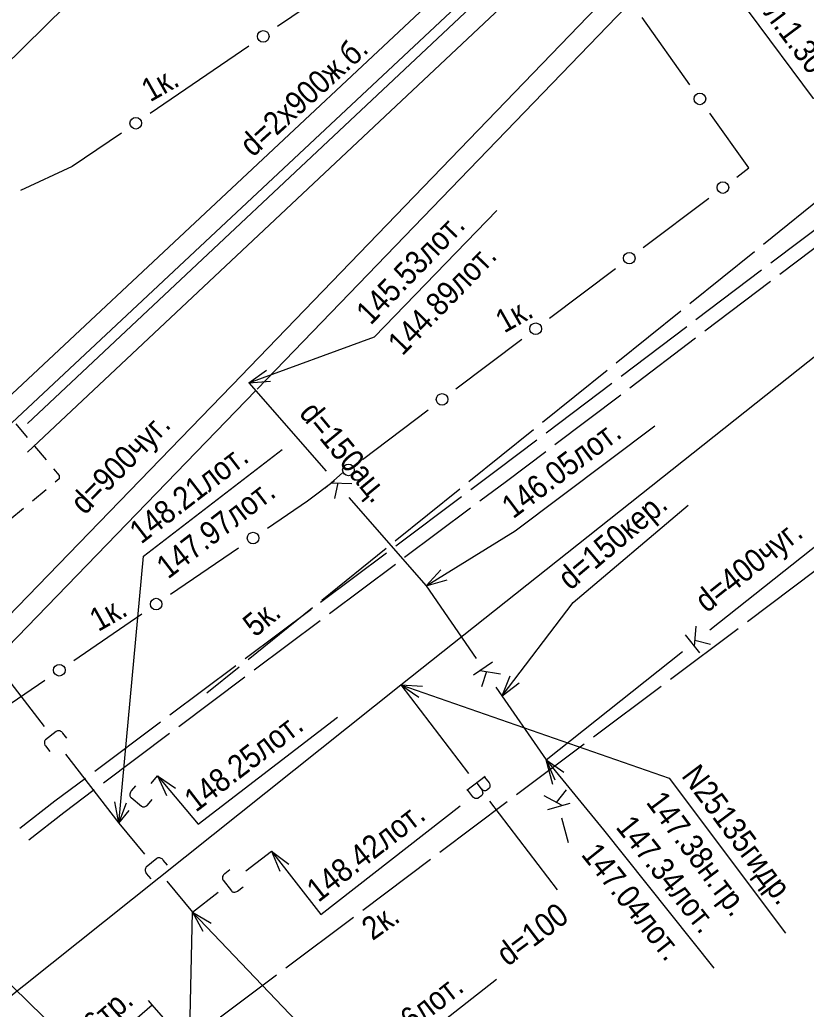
# Model space of a CAD drawing. Header units: metres. Extents: x 369 to 856, y 14070 to 14447.
# Drawn here: x 498.3 to 532.13, y 14154.68 to 14197.27 of the extents above; entities that cross this region are included whole.
import ezdxf
from ezdxf.enums import TextEntityAlignment as Align

# ---------------------------------------------------------------- set-up
doc = ezdxf.new("R2010")
doc.units = ezdxf.units.M
doc.header["$MEASUREMENT"] = 0
for name, color, linetype, lineweight in [('Водопровод', 7, 'Continuous', 25), ('Водосток', 7, 'Continuous', 25), ('Водосточный коллектор', 7, 'Continuous', 25), ('Кабели', 7, 'Continuous', 25), ('Кабель электрический', 7, 'Continuous', 25), ('Канализация самотёчная', 7, 'Continuous', 25), ('Теплосеть', 7, 'Continuous', 25)]:
    doc.layers.add(name, color=color, linetype=linetype, lineweight=lineweight)
doc.styles.add('Style-RUSSIAN_1251', font='RUSSIAN_1251.shx')
doc.styles.add('Style-RUSSIAN_1251 I 0.00000', font='RUSSIAN_1251.shx')

# ---------------------------------------------------------------- blocks, each defined once
blk = doc.blocks.new('msdElementTypeLineString_318')
at = {"layer": 'Кабель электрический', "color": 252, "linetype": 'Continuous', "lineweight": 9}
for p, q in [((0, 11.54), (1.518, 9.716)), ((1.837, 9.332), (4.872, 5.684))]:
    blk.add_line(p, q, dxfattribs=at)
at = {"layer": 'Кабель электрический', "color": 252, "linetype": 'Continuous', "lineweight": 9, "flags": 128}
for points in [[(5.192, 5.299), (6.056, 4.261), (8.305, 1.719)], [(8.637, 1.345), (9.092, 0.83), (10.559, 0.001)]]:
    blk.add_lwpolyline(points, dxfattribs=at)
blk = doc.blocks.new('msdElementTypeLineString_319')
at = {"layer": 'Кабель электрический', "color": 252, "linetype": 'Continuous', "lineweight": 9}
for p, q in [((0.001, 11.655), (1.538, 9.808)), ((1.857, 9.423), (4.931, 5.729))]:
    blk.add_line(p, q, dxfattribs=at)
at = {"layer": 'Кабель электрический', "color": 252, "linetype": 'Continuous', "lineweight": 9, "flags": 128}
for points in [[(5.251, 5.344), (6.061, 4.37), (8.407, 1.72)], [(8.738, 1.346), (9.159, 0.871), (10.698, 0)]]:
    blk.add_lwpolyline(points, dxfattribs=at)
blk = doc.blocks.new('msdElementTypeMultiLine_24')
at = {"layer": 'Кабель электрический', "color": 252, "linetype": 'Continuous', "lineweight": 9}
for name, p in [('msdElementTypeLineString_318', (0.385, 0.435)), ('msdElementTypeLineString_319', (0, 0))]:
    blk.add_blockref(name, p, dxfattribs=at)
blk = doc.blocks.new('msdElementTypeLineString_411')
at = {"layer": 'Кабели', "color": 252, "linetype": 'Continuous', "lineweight": 9}
for p, q in [((50.287, 41.101), (48.236, 43.993)), ((48.282, 34.086), (51.112, 36.222)), ((44.255, 31.047), (47.085, 33.183)), ((40.229, 28.008), (43.058, 30.143)), ((36.202, 24.968), (39.031, 27.104)), ((27.951, 19.165), (30.878, 21.164)), ((23.784, 16.32), (26.712, 18.319)), ((19.618, 13.475), (22.546, 15.474))]:
    blk.add_line(p, q, dxfattribs=at)
at = {"layer": 'Кабели', "color": 252, "linetype": 'Continuous', "lineweight": 9, "flags": 128}
for points in [[(52.309, 37.125), (52.829, 37.518), (51.155, 39.878)], [(32.117, 22.01), (33.847, 23.191), (35.005, 24.065)]]:
    blk.add_lwpolyline(points, dxfattribs=at)
at = {"layer": 'Кабели', "color": 252, "linetype": 'Continuous', "lineweight": 9}
for centre in [(50.721, 40.49), (51.71, 36.674), (47.684, 33.634), (43.657, 30.595), (39.63, 27.556), (35.603, 24.517), (31.498, 21.587), (27.331, 18.742), (23.165, 15.897)]:
    blk.add_circle(centre, 0.25, dxfattribs=at)
blk = doc.blocks.new('msdElementTypeMultiLine_101')
at = {"layer": 'Кабели', "color": 252, "linetype": 'Continuous', "lineweight": 9}
blk.add_blockref('msdElementTypeLineString_411', (0, 0), dxfattribs=at)
blk = doc.blocks.new('msdElementTypeLineString_444')
at = {"layer": 'Кабель электрический', "color": 252, "linetype": 'Continuous', "lineweight": 9}
for p, q in [((26.89, 44.225), (23.98, 42.04)), ((23.58, 41.74), (20.671, 39.555)), ((20.271, 39.255), (17.361, 37.07)), ((16.962, 36.77), (14.052, 34.585)), ((13.652, 34.284), (10.742, 32.099)), ((10.343, 31.799), (7.433, 29.614)), ((7.033, 29.314), (4.124, 27.129))]:
    blk.add_line(p, q, dxfattribs=at)
at = {"layer": 'Кабель электрический', "color": 252, "linetype": 'Continuous', "lineweight": 9, "flags": 128}
blk.add_lwpolyline([(3.724, 26.829), (1.315, 25.02), (0.987, 24.487)], dxfattribs=at)
blk = doc.blocks.new('msdElementTypeMultiLine_142')
at = {"layer": 'Кабель электрический', "color": 252, "linetype": 'Continuous', "lineweight": 9}
blk.add_blockref('msdElementTypeLineString_444', (0, 0), dxfattribs=at)
blk = doc.blocks.new('msdElementTypeLineString_445')
at = {"layer": 'Канализация самотёчная', "color": 252, "linetype": 'Continuous', "lineweight": 9}
blk.add_line((0, 0), (25.97, 24.346), dxfattribs=at)
blk = doc.blocks.new('msdElementTypeLineString_446')
at = {"layer": 'Канализация самотёчная', "color": 252, "linetype": 'Continuous', "lineweight": 9}
blk.add_line((0, 0), (26.278, 24.635), dxfattribs=at)
blk = doc.blocks.new('msdElementTypeMultiLine_144')
at = {"layer": 'Канализация самотёчная', "color": 252, "linetype": 'Continuous', "lineweight": 9}
for name, p in [('msdElementTypeLineString_445', (0.506, 1.234)), ('msdElementTypeLineString_446', (0.506, 0))]:
    blk.add_blockref(name, p, dxfattribs=at)
blk = doc.blocks.new('msdElementTypeLineString_448')
at = {"layer": 'Канализация самотёчная', "color": 252, "linetype": 'Continuous', "lineweight": 9}
blk.add_line((0.001, 0.001), (26.092, 24.529), dxfattribs=at)
blk = doc.blocks.new('msdElementTypeLineString_449')
at = {"layer": 'Канализация самотёчная', "color": 252, "linetype": 'Continuous', "lineweight": 9}
blk.add_line((0.001, 0), (26.401, 24.818), dxfattribs=at)
blk = doc.blocks.new('msdElementTypeMultiLine_145')
at = {"layer": 'Канализация самотёчная', "color": 252, "linetype": 'Continuous', "lineweight": 9}
for name, p in [('msdElementTypeLineString_448', (0.506, 1.235)), ('msdElementTypeLineString_449', (0.506, 0))]:
    blk.add_blockref(name, p, dxfattribs=at)
blk = doc.blocks.new('msdElementTypeShape_46')
at = {"layer": 'Канализация самотёчная', "color": 252, "linetype": 'Continuous', "lineweight": 9}
for p, q in [((2.554, 6.495), (3.14, 6.985)), ((3.504, 7.084), (3.997, 6.501)), ((1.586, 5.684), (2.171, 6.174)), ((0.617, 4.873), (1.202, 5.363)), ((5.134, 5.153), (5.627, 4.57)), ((5.95, 4.188), (6.442, 3.604)), ((1.113, 3.04), (0.62, 3.623)), ((6.765, 3.222), (7.011, 2.931)), ((6.442, 2.315), (5.856, 1.824)), ((5.473, 1.503), (4.888, 1.013)), ((3.558, 0.144), (3.066, 0.727)), ((4.504, 0.692), (3.919, 0.202))]:
    blk.add_line(p, q, dxfattribs=at)
at = {"layer": 'Канализация самотёчная', "color": 252, "linetype": 'Continuous', "lineweight": 9, "flags": 128}
for points in [[(4.319, 6.119), (4.75, 5.608), (4.812, 5.535)], [(0.297, 4.005), (0.001, 4.357), (0.233, 4.552)], [(1.928, 2.075), (1.623, 2.436), (1.435, 2.658)], [(7.011, 2.931), (7.011, 2.791), (6.825, 2.636)], [(2.743, 1.109), (2.626, 1.248), (2.25, 1.693)]]:
    blk.add_lwpolyline(points, dxfattribs=at)
blk = doc.blocks.new('msdElementTypeLine_141')
at = {"layer": 'Кабель электрический', "color": 252, "linetype": 'Continuous', "lineweight": 9}
for p, q in [((0.125, 0.692), (-0.039, 0.881)), ((0.617, 0.126), (0.125, 0.692)), ((0.78, -0.063), (0.616, 0.126))]:
    blk.add_line(p, q, dxfattribs=at)
blk = doc.blocks.new('msdElementTypeLine_142')
at = {"layer": 'Кабель электрический', "color": 252, "linetype": 'Continuous', "lineweight": 9}
for p, q in [((0.125, 0.692), (-0.039, 0.881)), ((0.617, 0.126), (0.125, 0.692)), ((0.78, -0.063), (0.616, 0.126))]:
    blk.add_line(p, q, dxfattribs=at)
blk = doc.blocks.new('msdElementTypeMultiLine_174')
at = {"layer": 'Кабель электрический', "color": 252, "linetype": 'Continuous', "lineweight": 9, "flags": 128}
for points in [[(0.125, 0.692), (0.785, 1.264), (1.777, 2.124), (5.027, 4.941)], [(0.617, 0.126), (1.277, 0.698), (2.269, 1.558), (5.519, 4.375)]]:
    blk.add_lwpolyline(points, dxfattribs=at)
at = {"layer": 'Кабель электрический', "color": 252, "linetype": 'Continuous', "lineweight": 9}
for name, p in [('msdElementTypeLine_141', (4.902, 4.249)), ('msdElementTypeLine_142', (0, 0))]:
    blk.add_blockref(name, p, dxfattribs=at)
blk = doc.blocks.new('msdElementTypeLineString_479')
at = {"layer": 'Кабель электрический', "color": 252, "linetype": 'Continuous', "lineweight": 9}
for p, q in [((40.483, 30.709), (43.309, 32.849)), ((37.258, 28.267), (40.084, 30.407)), ((34.034, 25.825), (36.86, 27.965)), ((30.809, 23.383), (33.635, 25.523)), ((24.342, 18.522), (27.179, 20.647)), ((21.105, 16.097), (23.942, 18.222)), ((17.867, 13.672), (20.704, 15.797)), ((14.629, 11.247), (17.467, 13.372)), ((11.392, 8.822), (14.229, 10.947))]:
    blk.add_line(p, q, dxfattribs=at)
at = {"layer": 'Кабель электрический', "color": 252, "linetype": 'Continuous', "lineweight": 9, "flags": 128}
for points in [[(27.58, 20.947), (28.727, 21.806), (30.41, 23.081)], [(8.176, 6.368), (9.682, 7.541), (10.991, 8.522)]]:
    blk.add_lwpolyline(points, dxfattribs=at)
blk = doc.blocks.new('msdElementTypeLineString_480')
at = {"layer": 'Кабель электрический', "color": 252, "linetype": 'Continuous', "lineweight": 9}
for p, q in [((40.484, 30.709), (43.31, 32.85)), ((37.259, 28.267), (40.085, 30.407)), ((34.034, 25.825), (36.86, 27.965)), ((30.809, 23.383), (33.636, 25.523)), ((24.342, 18.522), (27.18, 20.647)), ((21.105, 16.097), (23.942, 18.222)), ((17.867, 13.672), (20.705, 15.797)), ((14.629, 11.246), (17.467, 13.372)), ((11.392, 8.822), (14.229, 10.947))]:
    blk.add_line(p, q, dxfattribs=at)
at = {"layer": 'Кабель электрический', "color": 252, "linetype": 'Continuous', "lineweight": 9, "flags": 128}
for points in [[(27.58, 20.947), (28.719, 21.8), (30.411, 23.081)], [(8.176, 6.368), (9.676, 7.537), (10.991, 8.522)]]:
    blk.add_lwpolyline(points, dxfattribs=at)
blk = doc.blocks.new('msdElementTypeMultiLine_175')
at = {"layer": 'Кабель электрический', "color": 252, "linetype": 'Continuous', "lineweight": 9}
for name, p in [('msdElementTypeLineString_479', (0, 0.492)), ('msdElementTypeLineString_480', (0.384, 0))]:
    blk.add_blockref(name, p, dxfattribs=at)
blk = doc.blocks.new('msdElementTypeLineString_555')
at = {"layer": 'Кабель электрический', "color": 252, "linetype": 'Continuous', "lineweight": 9}
for p, q in [((26.727, 21.545), (23.949, 19.306)), ((23.56, 18.992), (20.782, 16.753)), ((20.393, 16.439), (17.615, 14.199)), ((17.226, 13.886), (14.448, 11.646)), ((14.058, 11.333), (11.281, 9.093)), ((10.891, 8.779), (8.113, 6.54)), ((7.724, 6.226), (4.946, 3.987)), ((4.557, 3.673), (1.779, 1.434)), ((1.39, 1.12), (0.001, 0))]:
    blk.add_line(p, q, dxfattribs=at)
blk = doc.blocks.new('msdElementTypeMultiLine_249')
at = {"layer": 'Кабель электрический', "color": 252, "linetype": 'Continuous', "lineweight": 9}
blk.add_blockref('msdElementTypeLineString_555', (0, 0), dxfattribs=at)
blk = doc.blocks.new('msdElementTypeLineString_561')
at = {"layer": 'Кабели', "color": 252, "linetype": 'Continuous', "lineweight": 9}
for p, q in [((11.216, 7.725), (9.094, 6.279)), ((7.855, 5.434), (3.611, 2.541)), ((2.372, 1.696), (0.25, 0.25))]:
    blk.add_line(p, q, dxfattribs=at)
for centre in [(8.475, 5.856), (2.992, 2.119)]:
    blk.add_circle(centre, 0.25, dxfattribs=at)
blk = doc.blocks.new('msdElementTypeMultiLine_253')
at = {"layer": 'Кабели', "color": 252, "linetype": 'Continuous', "lineweight": 9}
blk.add_blockref('msdElementTypeLineString_561', (0, 0), dxfattribs=at)
blk = doc.blocks.new('msdElementTypeLineString_644')
at = {"layer": 'Водосток', "color": 252, "linetype": 'Continuous', "lineweight": 9}
for p, q in [((0.001, 7.116), (2.289, 4.152)), ((3.206, 2.964), (5.494, 0))]:
    blk.add_line(p, q, dxfattribs=at)
blk = doc.blocks.new('msdElementTypeMultiLine_312')
at = {"layer": 'Водосток', "color": 252, "linetype": 'Continuous', "lineweight": 9, "flags": 128}
blk.add_lwpolyline([(3.726, 4.117), (3.556, 4.337), (3.531, 4.367), (3.507, 4.386), (3.473, 4.412), (3.436, 4.429), (3.402, 4.439), (3.363, 4.44), (3.325, 4.437), (3.299, 4.426), (3.275, 4.413), (2.812, 4.055), (2.795, 4.036), (2.782, 4.018), (2.771, 3.992), (2.766, 3.968), (2.762, 3.936), (2.761, 3.903), (2.77, 3.869), (2.785, 3.823), (2.804, 3.791), (2.993, 3.546)], dxfattribs=at)
at = {"layer": 'Водосток', "color": 252, "linetype": 'Continuous', "lineweight": 9}
blk.add_blockref('msdElementTypeLineString_644', (0.467, 0.467), dxfattribs=at)
blk = doc.blocks.new('msdElementTypeLineString_762')
at = {"layer": 'Водосток', "color": 252, "linetype": 'Continuous', "lineweight": 9}
for p, q in [((1.396, 1.701), (1.668, 2.033)), ((0.001, 0), (0.445, 0.541))]:
    blk.add_line(p, q, dxfattribs=at)
blk = doc.blocks.new('msdElementTypeMultiLine_387')
at = {"layer": 'Водосток', "color": 252, "linetype": 'Continuous', "lineweight": 9, "flags": 128}
blk.add_lwpolyline([(1.183, 2.066), (1.007, 1.851), (0.984, 1.82), (0.97, 1.792), (0.953, 1.753), (0.944, 1.713), (0.942, 1.678), (0.949, 1.64), (0.961, 1.604), (0.978, 1.581), (0.996, 1.56), (1.449, 1.189), (1.471, 1.177), (1.491, 1.169), (1.52, 1.163), (1.544, 1.164), (1.576, 1.167), (1.608, 1.174), (1.639, 1.19), (1.681, 1.215), (1.708, 1.241), (1.904, 1.48)], dxfattribs=at)
at = {"layer": 'Водосток', "color": 252, "linetype": 'Continuous', "lineweight": 9}
blk.add_blockref('msdElementTypeLineString_762', (0.467, 0.467), dxfattribs=at)
blk = doc.blocks.new('msdElementTypeLineString_763')
at = {"layer": 'Водосток', "color": 252, "linetype": 'Continuous', "lineweight": 9}
for p, q in [((0.001, 3.838), (1.11, 2.497)), ((2.067, 1.341), (3.176, 0))]:
    blk.add_line(p, q, dxfattribs=at)
blk = doc.blocks.new('msdElementTypeMultiLine_388')
at = {"layer": 'Водосток', "color": 252, "linetype": 'Continuous', "lineweight": 9, "flags": 128}
blk.add_lwpolyline([(2.563, 2.496), (2.386, 2.709), (2.36, 2.738), (2.336, 2.757), (2.3, 2.781), (2.263, 2.798), (2.229, 2.806), (2.19, 2.806), (2.152, 2.802), (2.127, 2.789), (2.103, 2.775), (1.652, 2.402), (1.635, 2.383), (1.624, 2.364), (1.613, 2.338), (1.609, 2.314), (1.606, 2.281), (1.606, 2.249), (1.616, 2.215), (1.633, 2.17), (1.653, 2.138), (1.85, 1.9)], dxfattribs=at)
at = {"layer": 'Водосток', "color": 252, "linetype": 'Continuous', "lineweight": 9}
blk.add_blockref('msdElementTypeLineString_763', (0.467, 0.467), dxfattribs=at)
blk = doc.blocks.new('msdElementTypeLineString_767')
at = {"layer": 'Водопровод', "color": 252, "linetype": 'Continuous', "lineweight": 9}
blk.add_line((0.001, 0), (26.391, 20.965), dxfattribs=at)
blk = doc.blocks.new('msdElementTypeMultiLine_391')
at = {"layer": 'Водопровод', "color": 252, "linetype": 'Continuous', "lineweight": 9}
blk.add_blockref('msdElementTypeLineString_767', (0.5, 0.5), dxfattribs=at)
blk = doc.blocks.new('msdElementTypeLineString_774')
at = {"layer": 'Водосток', "color": 252, "linetype": 'Continuous', "lineweight": 9}
for p, q in [((0.196, 8.151), (0.356, 14.803)), ((0, 0), (0.16, 6.652))]:
    blk.add_line(p, q, dxfattribs=at)
blk = doc.blocks.new('msdElementTypeMultiLine_397')
at = {"layer": 'Водосток', "color": 252, "linetype": 'Continuous', "lineweight": 9, "flags": 128}
blk.add_lwpolyline([(0.19, 8.119), (0.183, 7.841), (0.184, 7.802), (0.191, 7.772), (0.201, 7.731), (0.218, 7.694), (0.238, 7.666), (0.268, 7.64), (0.299, 7.618), (0.327, 7.611), (0.354, 7.605), (0.939, 7.591), (0.964, 7.595), (0.985, 7.602), (1.011, 7.615), (1.029, 7.631), (1.053, 7.653), (1.074, 7.678), (1.089, 7.709), (1.106, 7.755), (1.111, 7.792), (1.119, 8.101)], dxfattribs=at)
at = {"layer": 'Водосток', "color": 252, "linetype": 'Continuous', "lineweight": 9}
blk.add_blockref('msdElementTypeLineString_774', (0.467, 0.467), dxfattribs=at)
blk = doc.blocks.new('msdElementTypeLineString_775')
at = {"layer": 'Водосток', "color": 252, "linetype": 'Continuous', "lineweight": 9}
for p, q in [((2.293, 1.773), (3.399, 2.629)), ((0.001, 0), (1.107, 0.856))]:
    blk.add_line(p, q, dxfattribs=at)
blk = doc.blocks.new('msdElementTypeMultiLine_398')
at = {"layer": 'Водосток', "color": 252, "linetype": 'Continuous', "lineweight": 9, "flags": 128}
blk.add_lwpolyline([(2.074, 2.293), (1.855, 2.123), (1.825, 2.097), (1.806, 2.073), (1.78, 2.039), (1.762, 2.002), (1.753, 1.969), (1.751, 1.93), (1.755, 1.892), (1.766, 1.866), (1.779, 1.841), (2.137, 1.379), (2.156, 1.362), (2.174, 1.349), (2.201, 1.338), (2.225, 1.333), (2.257, 1.329), (2.29, 1.328), (2.323, 1.337), (2.369, 1.352), (2.401, 1.371), (2.646, 1.561)], dxfattribs=at)
at = {"layer": 'Водосток', "color": 252, "linetype": 'Continuous', "lineweight": 9}
blk.add_blockref('msdElementTypeLineString_775', (0.467, 0.467), dxfattribs=at)
blk = doc.blocks.new('msdElementTypeLineString_776')
at = {"layer": 'Водопровод', "color": 252, "linetype": 'Continuous', "lineweight": 9}
for p, q in [((0.001, 8.833), (2.907, 5.014)), ((3.816, 3.82), (6.722, 0.001))]:
    blk.add_line(p, q, dxfattribs=at)
blk = doc.blocks.new('msdElementTypeLineString_777')
at = {"layer": 'Водопровод', "color": 252, "linetype": 'Continuous', "lineweight": 9}
for p, q in [((4.131, 5.384), (3.337, 4.78)), ((3.363, 4.8), (3.583, 4.511)), ((3.762, 5.103), (3.956, 4.847))]:
    blk.add_line(p, q, dxfattribs=at)
at = {"layer": 'Водопровод', "color": 252, "linetype": 'Continuous', "lineweight": 9, "flags": 128}
blk.add_lwpolyline([(4.102, 5.362), (4.295, 5.108), (4.309, 5.081), (4.324, 5.029), (4.33, 4.975), (4.33, 4.951), (4.325, 4.927), (4.315, 4.9), (4.299, 4.872), (4.289, 4.86), (4.197, 4.79), (4.176, 4.78), (4.144, 4.773), (4.119, 4.772), (4.092, 4.773), (4.059, 4.783), (4.023, 4.8), (3.993, 4.817), (3.956, 4.847), (3.977, 4.814), (3.994, 4.785), (4.012, 4.737), (4.016, 4.704), (4.018, 4.67), (4.011, 4.627), (3.995, 4.589), (3.976, 4.562), (3.824, 4.447), (3.807, 4.439), (3.78, 4.432), (3.743, 4.43), (3.702, 4.438), (3.67, 4.449), (3.625, 4.474), (3.601, 4.491), (3.583, 4.511)], dxfattribs=at)
blk = doc.blocks.new('msdElementTypeMultiLine_399')
at = {"layer": 'Водопровод', "color": 252, "linetype": 'Continuous', "lineweight": 9}
for name, p in [('msdElementTypeLineString_776', (0.5, 0.5)), ('msdElementTypeLineString_777', (0, 0))]:
    blk.add_blockref(name, p, dxfattribs=at)
blk = doc.blocks.new('msdElementTypeLineString_778')
at = {"layer": 'Водопровод', "color": 252, "linetype": 'Continuous', "lineweight": 9}
blk.add_line((35.696, 28.485), (70.22, 56.034), dxfattribs=at)
blk = doc.blocks.new('msdElementTypeMultiLine_400')
at = {"layer": 'Водопровод', "color": 252, "linetype": 'Continuous', "lineweight": 9}
blk.add_blockref('msdElementTypeLineString_778', (0.5, 0.5), dxfattribs=at)
blk = doc.blocks.new('msdElementTypeLineString_780')
at = {"layer": 'Канализация самотёчная', "color": 252, "linetype": 'Continuous', "lineweight": 9}
for p, q in [((0.001, 8.739), (3.322, 4.934)), ((4.309, 3.805), (7.63, 0))]:
    blk.add_line(p, q, dxfattribs=at)
blk = doc.blocks.new('msdElementTypeLineString_781')
at = {"layer": 'Канализация самотёчная', "color": 252, "linetype": 'Continuous', "lineweight": 9}
for p, q in [((4.54, 5.361), (3.794, 4.709)), ((4.06, 4.941), (4.935, 4.908)), ((4.338, 4.931), (4.189, 4.257))]:
    blk.add_line(p, q, dxfattribs=at)
blk = doc.blocks.new('msdElementTypeMultiLine_401')
at = {"layer": 'Канализация самотёчная', "color": 252, "linetype": 'Continuous', "lineweight": 9}
for name, p in [('msdElementTypeLineString_780', (0.506, 0.506)), ('msdElementTypeLineString_781', (0, 0))]:
    blk.add_blockref(name, p, dxfattribs=at)
blk = doc.blocks.new('msdElementTypeLineString_782')
at = {"layer": 'Канализация самотёчная', "color": 252, "linetype": 'Continuous', "lineweight": 9}
for p, q in [((0.001, 7.494), (2.154, 4.365)), ((3.004, 3.129), (5.157, 0))]:
    blk.add_line(p, q, dxfattribs=at)
blk = doc.blocks.new('msdElementTypeLineString_783')
at = {"layer": 'Канализация самотёчная', "color": 252, "linetype": 'Continuous', "lineweight": 9}
for p, q in [((3.358, 4.71), (2.542, 4.148)), ((2.833, 4.349), (3.699, 4.215)), ((3.107, 4.306), (2.882, 3.654))]:
    blk.add_line(p, q, dxfattribs=at)
blk = doc.blocks.new('msdElementTypeMultiLine_402')
at = {"layer": 'Канализация самотёчная', "color": 252, "linetype": 'Continuous', "lineweight": 9}
for name, p in [('msdElementTypeLineString_782', (0.506, 0.506)), ('msdElementTypeLineString_783', (0, 0))]:
    blk.add_blockref(name, p, dxfattribs=at)
blk = doc.blocks.new('msdElementTypeLineString_784')
at = {"layer": 'Канализация самотёчная', "color": 252, "linetype": 'Continuous', "lineweight": 9}
for p, q in [((19.963, 20.62), (38.882, 40.162)), ((0, 0.001), (18.92, 19.543))]:
    blk.add_line(p, q, dxfattribs=at)
blk = doc.blocks.new('msdElementTypeLineString_785')
at = {"layer": 'Канализация самотёчная', "color": 252, "linetype": 'Continuous', "lineweight": 9}
for p, q in [((19.943, 20.6), (38.843, 40.122)), ((0, 0.001), (18.9, 19.522))]:
    blk.add_line(p, q, dxfattribs=at)
blk = doc.blocks.new('msdElementTypeLineString_786')
at = {"layer": 'Канализация самотёчная', "color": 252, "linetype": 'Continuous', "lineweight": 9}
for p, q in [((19.894, 20.311), (19.854, 21.186)), ((19.436, 20.755), (20.148, 20.066)), ((19.881, 20.589), (20.565, 20.497))]:
    blk.add_line(p, q, dxfattribs=at)
blk = doc.blocks.new('msdElementTypeMultiLine_403')
at = {"layer": 'Канализация самотёчная', "color": 252, "linetype": 'Continuous', "lineweight": 9}
for name, p in [('msdElementTypeLineString_784', (0.183, 0.819)), ('msdElementTypeLineString_785', (0.83, 0.193)), ('msdElementTypeLineString_786', (0, 0))]:
    blk.add_blockref(name, p, dxfattribs=at)
blk = doc.blocks.new('msdElementTypeLineString_787')
at = {"layer": 'Канализация самотёчная', "color": 252, "linetype": 'Continuous', "lineweight": 9}
for p, q in [((19.322, 20.037), (37.602, 38.995)), ((0, 0), (18.28, 18.958))]:
    blk.add_line(p, q, dxfattribs=at)
blk = doc.blocks.new('msdElementTypeLineString_788')
at = {"layer": 'Канализация самотёчная', "color": 252, "linetype": 'Continuous', "lineweight": 9}
for p, q in [((19.311, 20.026), (37.58, 38.972)), ((0.001, 0.001), (18.27, 18.947))]:
    blk.add_line(p, q, dxfattribs=at)
blk = doc.blocks.new('msdElementTypeLineString_789')
at = {"layer": 'Канализация самотёчная', "color": 252, "linetype": 'Continuous', "lineweight": 9}
for p, q in [((19.259, 19.732), (19.217, 20.606)), ((18.8, 20.174), (19.513, 19.487)), ((19.246, 20.009), (19.929, 19.918))]:
    blk.add_line(p, q, dxfattribs=at)
blk = doc.blocks.new('msdElementTypeMultiLine_404')
at = {"layer": 'Канализация самотёчная', "color": 252, "linetype": 'Continuous', "lineweight": 9}
for name, p in [('msdElementTypeLineString_787', (0.145, 0.779)), ('msdElementTypeLineString_788', (0.868, 0.232)), ('msdElementTypeLineString_789', (0, 0))]:
    blk.add_blockref(name, p, dxfattribs=at)
blk = doc.blocks.new('msdElementTypeLineString_802')
at = {"layer": 'Канализация самотёчная', "color": 252, "linetype": 'Continuous', "lineweight": 9}
for p, q in [((7.049, 5.602), (12.923, 10.271)), ((0.001, 0), (5.875, 4.669))]:
    blk.add_line(p, q, dxfattribs=at)
blk = doc.blocks.new('msdElementTypeLineString_803')
at = {"layer": 'Канализация самотёчная', "color": 252, "linetype": 'Continuous', "lineweight": 9}
for p, q in [((6.89, 5.384), (6.964, 6.256)), ((6.493, 5.883), (7.11, 5.107)), ((6.913, 5.66), (7.579, 5.48))]:
    blk.add_line(p, q, dxfattribs=at)
blk = doc.blocks.new('msdElementTypeMultiLine_411')
at = {"layer": 'Канализация самотёчная', "color": 252, "linetype": 'Continuous', "lineweight": 9}
for name, p in [('msdElementTypeLineString_802', (0.506, 0.506)), ('msdElementTypeLineString_803', (0, 0))]:
    blk.add_blockref(name, p, dxfattribs=at)
blk = doc.blocks.new('msdElementTypeLineString_804')
at = {"layer": 'Канализация самотёчная', "color": 252, "linetype": 'Continuous', "lineweight": 9}
for p, q in [((0.291, 2.514), (0.001, 3.579)), ((0.974, 0.001), (0.684, 1.066))]:
    blk.add_line(p, q, dxfattribs=at)
blk = doc.blocks.new('msdElementTypeLineString_805')
at = {"layer": 'Канализация самотёчная', "color": 252, "linetype": 'Continuous', "lineweight": 9}
for p, q in [((0.955, 2.253), (1.383, 2.794)), ((1.2, 2.122), (0.427, 2.535)), ((0.584, 1.955), (1.54, 2.215))]:
    blk.add_line(p, q, dxfattribs=at)
blk = doc.blocks.new('msdElementTypeMultiLine_412')
at = {"layer": 'Канализация самотёчная', "color": 252, "linetype": 'Continuous', "lineweight": 9}
for name, p in [('msdElementTypeLineString_804', (0.506, 0.506)), ('msdElementTypeLineString_805', (0, 0))]:
    blk.add_blockref(name, p, dxfattribs=at)
blk = doc.blocks.new('msdElementTypeLineString_829')
at = {"layer": 'Водопровод', "color": 252, "linetype": 'Continuous', "lineweight": 9}
for p, q in [((0.001, 16.388), (7.869, 8.717)), ((8.943, 7.67), (16.811, 0)), ((19.963, 2.435), (21.927, 3.952)), ((16.811, 0), (18.776, 1.518))]:
    blk.add_line(p, q, dxfattribs=at)
blk = doc.blocks.new('msdElementTypeLineString_830')
at = {"layer": 'Водопровод', "color": 252, "linetype": 'Continuous', "lineweight": 9}
for p, q in [((9.104, 9.195), (8.408, 8.481)), ((8.78, 8.863), (9.01, 8.639)), ((8.43, 8.505), (8.69, 8.252)), ((19.4, 2.742), (20.01, 1.953)), ((19.684, 2.375), (19.938, 2.572)), ((19.99, 1.979), (20.277, 2.2))]:
    blk.add_line(p, q, dxfattribs=at)
at = {"layer": 'Водопровод', "color": 252, "linetype": 'Continuous', "lineweight": 9, "flags": 128}
for points in [[(9.079, 9.169), (9.307, 8.947), (9.324, 8.922), (9.347, 8.873), (9.361, 8.821), (9.364, 8.797), (9.363, 8.772), (9.357, 8.744), (9.345, 8.713), (9.338, 8.7), (9.257, 8.617), (9.237, 8.605), (9.207, 8.593), (9.182, 8.589), (9.156, 8.586), (9.121, 8.59), (9.083, 8.602), (9.051, 8.615), (9.01, 8.639), (9.035, 8.609), (9.057, 8.583), (9.081, 8.538), (9.091, 8.506), (9.098, 8.473), (9.097, 8.429), (9.087, 8.389), (9.071, 8.36), (8.938, 8.224), (8.923, 8.213), (8.896, 8.202), (8.861, 8.195), (8.819, 8.197), (8.785, 8.203), (8.738, 8.221), (8.711, 8.234), (8.69, 8.252)], [(19.423, 2.713), (19.675, 2.908), (19.702, 2.922), (19.753, 2.938), (19.807, 2.945), (19.831, 2.944), (19.856, 2.94), (19.883, 2.93), (19.911, 2.914), (19.923, 2.904), (19.994, 2.813), (20.003, 2.792), (20.011, 2.76), (20.012, 2.735), (20.011, 2.708), (20.002, 2.675), (19.985, 2.638), (19.968, 2.609), (19.938, 2.572), (19.971, 2.592), (20, 2.61), (20.047, 2.628), (20.081, 2.633), (20.115, 2.635), (20.158, 2.628), (20.196, 2.612), (20.223, 2.593), (20.339, 2.442), (20.348, 2.425), (20.355, 2.398), (20.357, 2.362), (20.349, 2.32), (20.338, 2.288), (20.314, 2.243), (20.297, 2.219), (20.277, 2.2)]]:
    blk.add_lwpolyline(points, dxfattribs=at)
blk = doc.blocks.new('msdElementTypeMultiLine_434')
at = {"layer": 'Водопровод', "color": 252, "linetype": 'Continuous', "lineweight": 9}
for name, p in [('msdElementTypeLineString_829', (0.5, 0.5)), ('msdElementTypeLineString_830', (0, 0))]:
    blk.add_blockref(name, p, dxfattribs=at)
blk = doc.blocks.new('msdElementTypeLineString_880')
at = {"layer": 'Теплосеть', "color": 252, "linetype": 'Continuous', "lineweight": 9}
for p, q in [((0.05, 36.262), (1.437, 34.895)), ((2.505, 33.842), (5.278, 31.107)), ((6.346, 30.054), (9.12, 27.319)), ((10.188, 26.266), (12.961, 23.531)), ((14.029, 22.478), (16.802, 19.744)), ((17.871, 18.69), (20.644, 15.956)), ((21.712, 14.903), (24.485, 12.168)), ((25.553, 11.115), (28.327, 8.38)), ((29.395, 7.327), (32.168, 4.593)), ((41.524, 3.414), (43.113, 4.54)), ((33.236, 3.539), (36.01, 0.805)), ((37.122, 0.296), (40.3, 2.547))]:
    blk.add_line(p, q, dxfattribs=at)
for centre in [(1.971, 34.368), (5.812, 30.58), (9.654, 26.793), (13.495, 23.005), (17.336, 19.217), (21.178, 15.429), (25.019, 11.642), (28.861, 7.854), (32.702, 4.066), (40.912, 2.981), (36.544, 0.278)]:
    blk.add_circle(centre, 0.05, dxfattribs=at)
blk = doc.blocks.new('msdElementTypeMultiLine_476')
at = {"layer": 'Теплосеть', "color": 252, "linetype": 'Continuous', "lineweight": 9, "flags": 128}
for points in [[(0.788, 37.177), (37.172, 1.301), (43.168, 5.549)], [(0, 36.549), (37.066, 0.001), (43.746, 4.733)]]:
    blk.add_lwpolyline(points, dxfattribs=at)
at = {"layer": 'Теплосеть', "color": 252, "linetype": 'Continuous', "lineweight": 9}
blk.add_blockref('msdElementTypeLineString_880', (0.344, 0.601), dxfattribs=at)
blk = doc.blocks.new('msdElementTypeLineString_972')
at = {"layer": 'Кабели', "color": 252, "linetype": 'Continuous', "lineweight": 9}
for p, q in [((18.49, 5.342), (16.277, 4.316)), ((2.648, 0.7), (0.25, 0.251))]:
    blk.add_line(p, q, dxfattribs=at)
at = {"layer": 'Кабели', "color": 252, "linetype": 'Continuous', "lineweight": 9, "flags": 128}
for points in [[(14.916, 3.685), (11.17, 1.949), (10.422, 1.905)], [(8.924, 1.818), (8.475, 1.792), (4.122, 0.976)]]:
    blk.add_lwpolyline(points, dxfattribs=at)
at = {"layer": 'Кабели', "color": 252, "linetype": 'Continuous', "lineweight": 9}
for centre in [(15.596, 4.001), (9.673, 1.862), (3.385, 0.838)]:
    blk.add_circle(centre, 0.25, dxfattribs=at)
blk = doc.blocks.new('msdElementTypeMultiLine_551')
at = {"layer": 'Кабели', "color": 252, "linetype": 'Continuous', "lineweight": 9}
blk.add_blockref('msdElementTypeLineString_972', (0, 0), dxfattribs=at)
blk = doc.blocks.new('DIMTXT_90')
at = {"layer": 'Канализация самотёчная', "color": 252, "linetype": 'Continuous', "lineweight": 9}
for q in [(0.345, 0.868), (0.743, 0.566)]:
    blk.add_line((0, 0), q, dxfattribs=at)
at = {"layer": 'Канализация самотёчная', "color": 252, "linetype": 'Continuous', "lineweight": 9, "flags": 128}
blk.add_lwpolyline([(0, 0), (3.054, 4.026), (8.007, 8.208)], dxfattribs=at)
at = {"layer": 'Канализация самотёчная', "color": 252, "linetype": 'Continuous', "lineweight": 9, "style": 'Style-RUSSIAN_1251', "width": 0.9}
blk.add_text('d=150кер.', height=1, rotation=40.1753, dxfattribs=at).set_placement((2.29, 5.28), align=Align.TOP_LEFT)
blk = doc.blocks.new('DIMTXT_342')
at = {"layer": 'Кабель электрический', "color": 252, "linetype": 'Continuous', "lineweight": 9}
for q in [(-0.812, 0.462), (-0.934, -0.023)]:
    blk.add_line((0, 0), q, dxfattribs=at)
at = {"layer": 'Кабель электрический', "color": 252, "linetype": 'Continuous', "lineweight": 9, "flags": 128}
blk.add_lwpolyline([(0, 0), (-4.301, 1.082), (-7.103, 4.845)], dxfattribs=at)
at = {"layer": 'Кабель электрический', "color": 252, "linetype": 'Continuous', "lineweight": 9, "style": 'Style-RUSSIAN_1251', "width": 0.9}
blk.add_text('гл.1.30', height=1, rotation=306.672, dxfattribs=at).set_placement((-5.94, 5.711), align=Align.TOP_LEFT)
blk = doc.blocks.new('DIMTXT_413')
at = {"layer": 'Канализация самотёчная', "color": 252, "linetype": 'Continuous', "lineweight": 9}
for q in [(0.635, 0.685), (0.897, 0.259)]:
    blk.add_line((0, 0), q, dxfattribs=at)
at = {"layer": 'Канализация самотёчная', "color": 252, "linetype": 'Continuous', "lineweight": 9, "flags": 128}
blk.add_lwpolyline([(0, 0), (3.832, 2.361), (9.829, 6.885)], dxfattribs=at)
at = {"layer": 'Канализация самотёчная', "color": 252, "linetype": 'Continuous', "lineweight": 9, "style": 'Style-RUSSIAN_1251', "width": 0.9}
blk.add_text('146.05лот.', height=1, rotation=37.0337, dxfattribs=at).set_placement((3.138, 3.654), align=Align.TOP_LEFT)
blk = doc.blocks.new('DIMTXT_469')
at = {"layer": 'Канализация самотёчная', "color": 252, "linetype": 'Continuous', "lineweight": 9}
for q in [(0.76, 0.543), (0.931, 0.073)]:
    blk.add_line((0, 0), q, dxfattribs=at)
at = {"layer": 'Канализация самотёчная', "color": 252, "linetype": 'Continuous', "lineweight": 9, "flags": 128}
blk.add_lwpolyline([(0, 0), (5.407, 1.971), (10.662, 7.408)], dxfattribs=at)
at = {"layer": 'Канализация самотёчная', "color": 252, "linetype": 'Continuous', "lineweight": 9, "style": 'Style-RUSSIAN_1251', "width": 0.9}
for s, p in [('145.53лот.', (4.521, 3.14)), ('144.89лот.', (5.887, 1.82))]:
    blk.add_text(s, height=1, rotation=45.9739, dxfattribs=at).set_placement(p, align=Align.TOP_LEFT)
blk = doc.blocks.new('DIMTXT_470')
at = {"layer": 'Водосток', "color": 252, "linetype": 'Continuous', "lineweight": 9}
for q in [(-0.166, 0.919), (0.332, 0.873)]:
    blk.add_line((0, 0), q, dxfattribs=at)
at = {"layer": 'Водосток', "color": 252, "linetype": 'Continuous', "lineweight": 9, "flags": 128}
blk.add_lwpolyline([(0, 0), (1.059, 11.487), (7.028, 16.083)], dxfattribs=at)
at = {"layer": 'Водосток', "color": 252, "linetype": 'Continuous', "lineweight": 9, "style": 'Style-RUSSIAN_1251', "width": 0.9}
for s, p in [('148.21лот.', (0.353, 12.773)), ('147.97лот.', (1.512, 11.267))]:
    blk.add_text(s, height=1, rotation=37.5994, dxfattribs=at).set_placement(p, align=Align.TOP_LEFT)
blk = doc.blocks.new('DIMTXT_471')
at = {"layer": 'Канализация самотёчная', "color": 252, "linetype": 'Continuous', "lineweight": 9}
for q in [(0.378, -0.854), (0.764, -0.537)]:
    blk.add_line((0, 0), q, dxfattribs=at)
at = {"layer": 'Канализация самотёчная', "color": 252, "linetype": 'Continuous', "lineweight": 9, "flags": 128}
blk.add_lwpolyline([(0, 0), (2.472, -3.012), (7.215, -8.964)], dxfattribs=at)
at = {"layer": 'Канализация самотёчная', "color": 252, "linetype": 'Continuous', "lineweight": 9, "style": 'Style-RUSSIAN_1251', "width": 0.9}
for s, p in [('147.34лот.', (3.746, -2.284)), ('147.04лот.', (2.26, -3.468))]:
    blk.add_text(s, height=1, rotation=308.5508, dxfattribs=at).set_placement(p, align=Align.TOP_LEFT)
blk = doc.blocks.new('DIMTXT_472')
at = {"layer": 'Водопровод', "color": 252, "linetype": 'Continuous', "lineweight": 9}
for q in [(0.768, -0.532), (0.932, -0.06)]:
    blk.add_line((0, 0), q, dxfattribs=at)
at = {"layer": 'Водопровод', "color": 252, "linetype": 'Continuous', "lineweight": 9, "flags": 128}
blk.add_lwpolyline([(0, 0), (11.541, -4.017), (16.538, -10.7)], dxfattribs=at)
at = {"layer": 'Водопровод', "color": 252, "linetype": 'Continuous', "lineweight": 9, "style": 'Style-RUSSIAN_1251', "width": 0.9}
for s, p in [('N25135гидр.', (12.837, -3.329)), ('147.38н.тр.', (11.315, -4.467))]:
    blk.add_text(s, height=1, rotation=306.7848, dxfattribs=at).set_placement(p, align=Align.TOP_LEFT)
blk = doc.blocks.new('DIMTXT_478')
at = {"layer": 'Водосток', "color": 252, "linetype": 'Continuous', "lineweight": 9}
for q in [(0.44, -0.824), (0.802, -0.479)]:
    blk.add_line((0, 0), q, dxfattribs=at)
at = {"layer": 'Водосток', "color": 252, "linetype": 'Continuous', "lineweight": 9, "flags": 128}
blk.add_lwpolyline([(0, 0), (7.172, -7.516), (13.082, -2.878)], dxfattribs=at)
at = {"layer": 'Водосток', "color": 252, "linetype": 'Continuous', "lineweight": 9, "style": 'Style-RUSSIAN_1251', "width": 0.9}
blk.add_text('148.06лот.', height=1, rotation=38.123, dxfattribs=at).set_placement((6.454, -6.236), align=Align.TOP_LEFT)
blk = doc.blocks.new('DIMTXT_481')
at = {"layer": 'Водосток', "color": 252, "linetype": 'Continuous', "lineweight": 9}
for q in [(0.386, -0.851), (0.77, -0.529)]:
    blk.add_line((0, 0), q, dxfattribs=at)
at = {"layer": 'Водосток', "color": 252, "linetype": 'Continuous', "lineweight": 9, "flags": 128}
blk.add_lwpolyline([(0, 0), (1.748, -2.087), (7.745, 2.519)], dxfattribs=at)
at = {"layer": 'Водосток', "color": 252, "linetype": 'Continuous', "lineweight": 9, "style": 'Style-RUSSIAN_1251', "width": 0.9}
blk.add_text('148.25лот.', height=1, rotation=37.5258, dxfattribs=at).set_placement((1.043, -0.8), align=Align.TOP_LEFT)
blk = doc.blocks.new('DIMTXT_482')
at = {"layer": 'Водосток', "color": 252, "linetype": 'Continuous', "lineweight": 9}
for q in [(0.354, -0.864), (0.749, -0.558)]:
    blk.add_line((0, 0), q, dxfattribs=at)
at = {"layer": 'Водосток', "color": 252, "linetype": 'Continuous', "lineweight": 9, "flags": 128}
blk.add_lwpolyline([(0, 0), (2.115, -2.728), (8.115, 1.943)], dxfattribs=at)
at = {"layer": 'Водосток', "color": 252, "linetype": 'Continuous', "lineweight": 9, "style": 'Style-RUSSIAN_1251', "width": 0.9}
blk.add_text('148.42лот.', height=1, rotation=37.8992, dxfattribs=at).set_placement((1.401, -1.445), align=Align.TOP_LEFT)

msp = doc.modelspace()

# ---------------------------------------------------------------- linework, layer by layer
at = {"layer": 'Водосточный коллектор', "color": 252, "linetype": 'Continuous', "lineweight": 9, "flags": 128}
msp.add_lwpolyline([(426.672, 14127.982), (459.014, 14161.833), (522.144, 14223.696), (522.51, 14223.97), (531.043, 14230.367), (611.564, 14290.612), (612.738, 14287.515), (527.933, 14224.182), (523.933, 14221.195), (485.726, 14183.56), (461.306, 14159.599), (440.531, 14137.701), (433.936, 14130.834), (428.004, 14124.65)], dxfattribs=at)

# ---------------------------------------------------------------- block references
at = {"layer": 'Водопровод', "color": 252, "linetype": 'Continuous', "lineweight": 9}
for name, p in [('msdElementTypeMultiLine_391', (514.194, 14168.149)), ('msdElementTypeMultiLine_400', (443.975, 14112.115)), ('msdElementTypeMultiLine_399', (514.194, 14159.316)), ('DIMTXT_472', (514.695, 14168.649)), ('msdElementTypeMultiLine_434', (491.677, 14144.435))]:
    msp.add_blockref(name, p, dxfattribs=at)
at = {"layer": 'Водосток', "color": 252, "linetype": 'Continuous', "lineweight": 9}
for name, p in [('DIMTXT_470', (502.556, 14162.697)), ('msdElementTypeMultiLine_312', (496.595, 14162.23)), ('DIMTXT_481', (504.223, 14164.73)), ('msdElementTypeMultiLine_387', (502.088, 14162.23)), ('DIMTXT_482', (509.129, 14161.488)), ('msdElementTypeMultiLine_388', (502.088, 14158.392)), ('msdElementTypeMultiLine_398', (505.263, 14158.392)), ('msdElementTypeMultiLine_397', (504.908, 14143.589)), ('DIMTXT_478', (505.731, 14158.859))]:
    msp.add_blockref(name, p, dxfattribs=at)
at = {"layer": 'Кабели', "color": 252, "linetype": 'Continuous', "lineweight": 9}
for name, p in [('msdElementTypeMultiLine_101', (476.835, 14153.378)), ('msdElementTypeMultiLine_253', (500.297, 14190.702)), ('msdElementTypeMultiLine_551', (482.057, 14185.61))]:
    msp.add_blockref(name, p, dxfattribs=at)
at = {"layer": 'Кабель электрический', "color": 252, "linetype": 'Continuous', "lineweight": 9}
for name, p in [('msdElementTypeMultiLine_175', (490.129, 14155.612)), ('msdElementTypeMultiLine_249', (506.34, 14168.29)), ('DIMTXT_342', (536.749, 14192.803)), ('msdElementTypeMultiLine_142', (505.62, 14129.322)), ('msdElementTypeMultiLine_174', (498.969, 14149.929)), ('msdElementTypeMultiLine_24', (488.976, 14142.743))]:
    msp.add_blockref(name, p, dxfattribs=at)
at = {"layer": 'Канализация самотёчная', "color": 252, "linetype": 'Continuous', "lineweight": 9}
for name, p in [('msdElementTypeMultiLine_144', (497.233, 14179.719)), ('msdElementTypeMultiLine_145', (498.125, 14178.661)), ('msdElementTypeMultiLine_404', (507.646, 14181.143)), ('DIMTXT_469', (508.153, 14181.649)), ('msdElementTypeMultiLine_403', (468.784, 14141.001)), ('msdElementTypeShape_46', (492.989, 14174.728)), ('msdElementTypeMultiLine_401', (507.646, 14172.404)), ('DIMTXT_413', (515.782, 14172.91)), ('DIMTXT_90', (519.045, 14168.168)), ('msdElementTypeMultiLine_411', (520.431, 14164.91)), ('msdElementTypeMultiLine_402', (515.275, 14164.91)), ('msdElementTypeMultiLine_412', (520.431, 14161.331)), ('DIMTXT_471', (520.938, 14165.416))]:
    msp.add_blockref(name, p, dxfattribs=at)
at = {"layer": 'Теплосеть', "color": 252, "linetype": 'Continuous', "lineweight": 9}
msp.add_blockref('msdElementTypeMultiLine_476', (472.229, 14141.276), dxfattribs=at)

# ---------------------------------------------------------------- texts
at = {"layer": 'Водопровод', "color": 252, "linetype": 'Continuous', "lineweight": 9, "style": 'Style-RUSSIAN_1251 I 0.00000', "width": 0.9}
msp.add_text('d=100', height=1, rotation=36.9044, dxfattribs=at).set_placement((519.287, 14156.498))
at = {"layer": 'Кабели', "color": 252, "linetype": 'Continuous', "lineweight": 9, "style": 'Style-RUSSIAN_1251', "width": 0.899998}
for p in [(503.906, 14193.714), (519.138, 14183.765), (501.675, 14170.916)]:
    msp.add_text('1к.', height=1, rotation=29.47, dxfattribs=at).set_placement(p)
at = {"layer": 'Кабель электрический', "color": 252, "linetype": 'Continuous', "lineweight": 9, "style": 'Style-RUSSIAN_1251', "width": 0.899998}
for s, rotation, p in [('5к.', 39.4386, (508.426, 14170.664)), ('2к.', 35.3532, (513.475, 14157.612)), ('6тр.', 40.9184, (501.576, 14153.492))]:
    msp.add_text(s, height=1, rotation=rotation, dxfattribs=at).set_placement(p)
at = {"layer": 'Канализация самотёчная', "color": 252, "linetype": 'Continuous', "lineweight": 9}
for s, rotation, style, width, p in [('d=2x900ж.б.', 42.3294, 'Style-RUSSIAN_1251', 0.899998, (508.325, 14191.331)), ('d=150ац.', 309.5301, 'Style-RUSSIAN_1251', 0.899998, (510.28, 14180.316)), ('d=900чуг.', 45.682, 'Style-RUSSIAN_1251', 0.899998, (501.094, 14175.922)), ('d=400чуг.', 38.4793, 'Style-RUSSIAN_1251 I 0.00000', 0.9, (527.852, 14171.714))]:
    msp.add_text(s, height=1, rotation=rotation, dxfattribs=dict(at, style=style, width=width)).set_placement(p)

doc.saveas('drawing.dxf')
